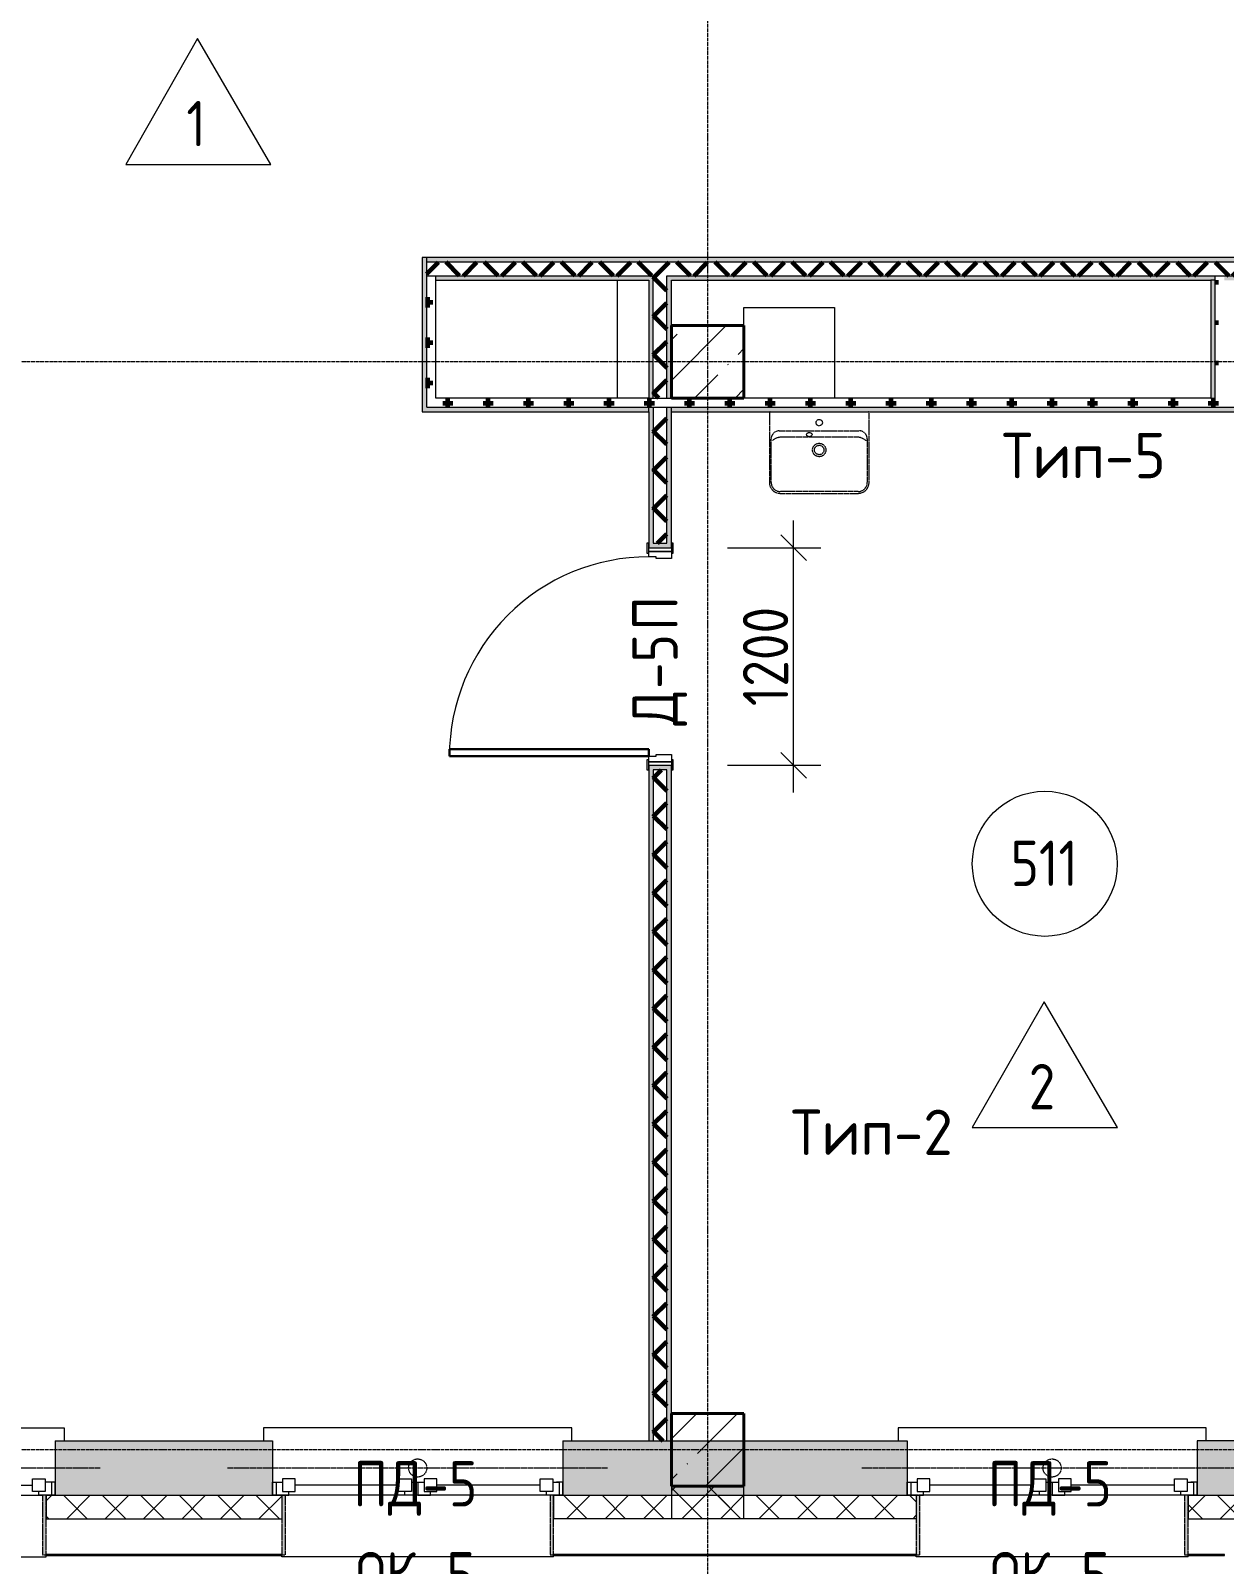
# Model space of a CAD drawing. Header units: millimetres. Extents: x -60946 to 138510, y -262288 to 24501.
# Drawn here: x 42074 to 48659, y -257940 to -249482 of the extents above; entities that cross this region are included whole.
import ezdxf

# ---------------------------------------------------------------- set-up
doc = ezdxf.new("R2010")
doc.units = ezdxf.units.MM
doc.linetypes.add('ADSK_Линия сетки', pattern=[25, 20, -2.5, 0, -2.5])
doc.linetypes.add('ADSK_Невидимые', pattern=[5, 3, -2])
for name, color, linetype, lineweight in [('2)Тип-2', 3, 'Continuous', 60), ('2)Тип-5', 1, 'Continuous', 60), ('_ Окна', 7, 'Continuous', 18), ('Двери', 7, 'Continuous', 9), ('Марки дверей', 7, 'Continuous', 20), ('Марки окон', 7, 'Continuous', 20), ('Марки помещений', 7, 'Continuous', 20), ('Несущие колонны', 7, 'Continuous', 18), ('Обобщенные модели', 7, 'ADSK_Невидимые', 18), ('Окна', 7, 'Continuous', 9), ('Оси', 7, 'Continuous', 9), ('Панели витража', 7, 'Continuous', 9), ('Перекрытие', 7, 'Continuous', 18), ('Размеры', 7, 'Continuous', 9), ('Сантехника', 7, 'Continuous', 18), ('Стены внутренние', 7, 'Continuous', 18), ('Стены наружные', 7, 'Continuous', 18), ('Стены несущие', 7, 'Continuous', 30), ('Стены отделка', 7, 'Continuous', 30), ('Стены штриховка', 7, 'Continuous', 9)]:
    doc.layers.add(name, color=color, linetype=linetype, lineweight=lineweight)
doc.styles.add('GOST Common_2', font='', dxfattribs={"width": 0.9, "height": 250})
doc.styles.add('GOST Common_4', font='', dxfattribs={"height": 250})
doc.styles.get('GOST Common_2').set_extended_font_data('GOST Common')
doc.styles.get('GOST Common_4').set_extended_font_data('GOST Common')
doc.dimstyles.new('ADSK_Основной_2_5_мм', dxfattribs={"dimscale": 304.8, "dimtxt": 251.428749, "dimasz": 0.463911, "dimexe": 0.492126, "dimexo": 0.984252, "dimgap": 0.098425, "dimtad": 1, "dimrnd": 0.01, "dimdsep": 46, "dimtxsty": 'GOST Common_2', "dimblk1": 'OBLIQUE', "dimblk2": 'OBLIQUE', "dimsah": 1, "dimcen": 0.09, "dimdle": 0.492126, "dimazin": 2, "dimtfac": 1, "dimtdec": 4, "dimtix": 1, "dimtmove": 0, "dimatfit": 3, "dimfxl": 1, "dimtvp": 1, "dimtolj": 1, "dimtzin": 0, "dimlwd": 20, "dimlwe": 20, "dimarcsym": 2})
pattern_1 = [(45, (9.36, -250313.7), (-224.5064, 224.5064), []), (45, (233.87, -250313.7), (-224.5064, 224.5064), [396.875, -79.375, 3.353, -76.022])]
pattern_2 = [(45, (9.36, -250313.7), (-106.066, 106.066), []), (135, (9.36, -250313.7), (-106.066, -106.066), [])]
pattern_3 = [(0, (9.36, -250313.7), (111.125, 111.125), [55.562, -166.687]), (90, (37.14, -250341.49), (-111.125, 111.125), [55.562, -166.687])]

# ---------------------------------------------------------------- blocks, each defined once
blk = doc.blocks.new('ADSK_КолоннаЖБ_Прямоугольная - 400x400 мм-1807143-Маркировочный 5-й')
at = {"layer": 'Несущие колонны', "lineweight": 40}
for p, q in [((-200, 200), (200, 200)), ((-200, -200), (-200, 200)), ((200, 200), (200, -200)), ((200, -200), (-200, -200))]:
    blk.add_line(p, q, dxfattribs=at)
blk = doc.blocks.new('ОКНО L03 _2СТ_RS - ОК-5_1600х2000h-3556607-Маркировочный 5-й')
at = {"layer": '_ Окна'}
for p, q in [((-838.1, -149), (-838.1, -79)), ((-838.1, -79), (-803.1, -79)), ((-818.1, -79), (-818.1, -149)), ((-783.1, -79), (-818.1, -79)), ((-713.1, -59), (-783.1, -59)), ((-783.1, -59), (-783.1, -129)), ((-713.1, -129), (-713.1, -59)), ((-143.1, -129), (-143.1, -59)), ((-143.1, -59), (-73.1, -59)), ((-73.1, -59), (-73.1, -129)), ((-38.1, -79), (-73.1, -79)), ((-38.1, -79), (-38.1, -149)), ((-38.1, -79), (-38.1, -149)), ((-3.1, -79), (-38.1, -79)), ((66.9, -59), (-3.1, -59)), ((-3.1, -59), (-3.1, -129)), ((66.9, -129), (66.9, -59)), ((636.9, -129), (636.9, -59)), ((636.9, -59), (706.9, -59)), ((706.9, -59), (706.9, -129)), ((741.9, -79), (706.9, -79)), ((761.9, -79), (726.9, -79)), ((741.9, -79), (741.9, -149)), ((761.9, -149), (761.9, -79)), ((-838.1, -149), (-833.1, -149)), ((-818.1, -149), (-748.1, -149)), ((-783.1, -129), (-713.1, -129)), ((-748.1, -149), (-748.1, -129)), ((-713.1, -94), (-143.1, -94)), ((-73.1, -129), (-143.1, -129)), ((-108.1, -149), (-108.1, -129)), ((-38.1, -149), (-108.1, -149)), ((-38.1, -149), (31.9, -149)), ((-3.1, -129), (66.9, -129)), ((31.9, -149), (31.9, -129)), ((66.9, -94), (636.9, -94)), ((706.9, -129), (636.9, -129)), ((671.9, -149), (671.9, -129)), ((741.9, -149), (671.9, -149)), ((761.9, -149), (756.9, -149))]:
    blk.add_line(p, q, dxfattribs=at)
blk = doc.blocks.new('Подоконник_ - ПД-5-3556614-Маркировочный 5-й')
at = {"layer": 'Окна'}
for p, q in [((-850, 300), (850, 300)), ((-850, 229), (-850, 300)), ((850, 300), (850, 229))]:
    blk.add_line(p, q, dxfattribs=at)
blk = doc.blocks.new('Отлив_ - ОЦC-V3-Маркировочный 5-й')
at = {"layer": 'Окна'}
for p, q in [((-730, 0), (730, 0)), ((-750, -341), (-750, -333.5)), ((750, -341), (750, -333.5)), ((-750, -341), (750, -341)), ((-750, -341), (750, -341))]:
    blk.add_line(p, q, dxfattribs=at)
blk = doc.blocks.new('ОКНО L03 _2СТ_RS - ОК-5_1600х2000h-3556615-Маркировочный 5-й')
at = {"layer": '_ Окна'}
for p, q in [((-838.1, 149), (-838.1, 79)), ((-838.1, 149), (-833.1, 149)), ((-818.1, 149), (-748.1, 149)), ((-818.1, 79), (-818.1, 149)), ((-783.1, 59), (-783.1, 129)), ((-783.1, 129), (-713.1, 129)), ((-748.1, 149), (-748.1, 129)), ((-713.1, 129), (-713.1, 59)), ((-713.1, 94), (-143.1, 94)), ((-143.1, 129), (-143.1, 59)), ((-73.1, 129), (-143.1, 129)), ((-108.1, 149), (-108.1, 129)), ((-38.1, 149), (-108.1, 149)), ((-73.1, 59), (-73.1, 129)), ((-38.1, 79), (-38.1, 149)), ((-38.1, 149), (31.9, 149)), ((-38.1, 79), (-38.1, 149)), ((-3.1, 59), (-3.1, 129)), ((-3.1, 129), (66.9, 129)), ((31.9, 149), (31.9, 129)), ((66.9, 129), (66.9, 59)), ((66.9, 94), (636.9, 94)), ((636.9, 129), (636.9, 59)), ((706.9, 129), (636.9, 129)), ((671.9, 149), (671.9, 129)), ((741.9, 149), (671.9, 149)), ((706.9, 59), (706.9, 129)), ((741.9, 79), (741.9, 149)), ((761.9, 149), (756.9, 149)), ((761.9, 149), (761.9, 79)), ((-838.1, 79), (-803.1, 79)), ((-783.1, 79), (-818.1, 79)), ((-713.1, 59), (-783.1, 59)), ((-143.1, 59), (-73.1, 59)), ((-38.1, 79), (-73.1, 79)), ((-3.1, 79), (-38.1, 79)), ((66.9, 59), (-3.1, 59)), ((636.9, 59), (706.9, 59)), ((741.9, 79), (706.9, 79)), ((761.9, 79), (726.9, 79))]:
    blk.add_line(p, q, dxfattribs=at)
blk = doc.blocks.new('Подоконник_ - ПД-5-3556619-Маркировочный 5-й')
at = {"layer": 'Окна'}
for p, q in [((-850, -229), (-850, -300)), ((850, -300), (850, -229)), ((-850, -300), (850, -300))]:
    blk.add_line(p, q, dxfattribs=at)
blk = doc.blocks.new('Отлив_ - ОЦC-V2-Маркировочный 5-й')
at = {"layer": 'Окна'}
for p, q in [((-750, 341), (-750, 333.5)), ((-750, 341), (750, 341)), ((-750, 341), (750, 341)), ((750, 341), (750, 333.5)), ((-730, 0), (730, 0))]:
    blk.add_line(p, q, dxfattribs=at)
blk = doc.blocks.new('Дверь однопольная медицин облиц CPL - Д-5П 1250х2200 Дверной блок однопольный глухой_ правое открывание-2749536-Маркировочный 5-й')
at = {"layer": 'Двери', "lineweight": 30}
for p, q in [((-550, 1162.5), (-510, 1162.5)), ((-550, 62.5), (-550, 1162.5)), ((-510, 1162.5), (-510, 62.5)), ((-510, 62.5), (-550, 62.5))]:
    blk.add_line(p, q, dxfattribs=at)
at = {"layer": 'Двери'}
for p, q in [((-625, 72.5), (-625, 62.5)), ((-570, 72.5), (-625, 72.5)), ((-625, 62.5), (-600, 62.5)), ((-600, 62.5), (-580, 62.5)), ((-600, -62.5), (-600, 62.5)), ((-580, 62.5), (-550, 62.5)), ((-580, -62.5), (-580, 62.5)), ((-580, 62.5), (-580, -62.5)), ((-570, 62.5), (-570, 72.5)), ((-550, 62.5), (-550, 22.5)), ((-550, 22.5), (-540, 22.5)), ((-540, 22.5), (-540, -62.5)), ((540, 22.5), (550, 22.5)), ((540, -62.5), (540, 22.5)), ((550, 62.5), (580, 62.5)), ((550, 22.5), (550, 62.5)), ((625, 72.5), (570, 72.5)), ((570, 72.5), (570, 62.5)), ((580, 62.5), (580, -62.5)), ((580, 62.5), (600, 62.5)), ((580, -62.5), (580, 62.5)), ((600, 62.5), (600, -62.5)), ((600, 62.5), (625, 62.5)), ((625, 62.5), (625, 72.5)), ((-600, -62.5), (-625, -62.5)), ((-625, -62.5), (-625, -72.5)), ((-625, -72.5), (-570, -72.5)), ((-580, -62.5), (-600, -62.5)), ((-540, -62.5), (-580, -62.5)), ((-570, -72.5), (-570, -62.5)), ((580, -62.5), (540, -62.5)), ((570, -62.5), (570, -72.5)), ((570, -72.5), (625, -72.5)), ((600, -62.5), (580, -62.5)), ((625, -62.5), (600, -62.5)), ((625, -72.5), (625, -62.5))]:
    blk.add_line(p, q, dxfattribs=at)
blk.add_arc((-550, 62.5), 1100, 0, 90, dxfattribs=at)
blk = doc.blocks.new('Системная панель - 1_Алюминиевая панель RAL 1013-3049550-Маркировочный 5-й')
at = {"layer": 'Панели витража', "lineweight": 18}
for p, q in [((14127.5, 2.5), (13227.5, 2.5)), ((13227.5, -2.5), (13227.5, 2.5)), ((14127.5, -2.5), (14127.5, 2.5)), ((17627.5, 2.5), (16027.5, 2.5)), ((16027.5, -2.5), (16027.5, 2.5)), ((17627.5, -2.5), (17627.5, 2.5)), ((13227.5, -2.5), (14127.5, -2.5)), ((16027.5, -2.5), (17627.5, -2.5))]:
    blk.add_line(p, q, dxfattribs=at)
blk = doc.blocks.new('Системная панель - 1_Алюминиевая панель гладкая RAL 1013-V9-Маркировочный 5-й')
at = {"layer": 'Панели витража', "lineweight": 18}
for p, q in [((100, 2.5), (-100, 2.5)), ((-100, 2.5), (-100, -2.5)), ((100, -2.5), (100, 2.5)), ((-100, -2.5), (100, -2.5))]:
    blk.add_line(p, q, dxfattribs=at)
blk = doc.blocks.new('Обобщенные модели 7 - Обобщенные модели 7-1212709-Маркировочный 5-й')
at = {"layer": 'Обобщенные модели'}
h = blk.add_hatch(color=256, dxfattribs=at)
h.paths.add_polyline_path([(40650, -7574), (40670, -7574), (40670, -7244), (40650, -7244)])
h.paths.add_polyline_path([(42150, -7574), (42150, -7244), (42130, -7244), (42130, -7574)])
h = blk.add_hatch(color=256, dxfattribs=at)
h.paths.add_polyline_path([(43470, -7574), (43470, -7244), (43450, -7244), (43450, -7574)])
h.paths.add_polyline_path([(44950, -7574), (44950, -7244), (44930, -7244), (44930, -7574)])
h = blk.add_hatch(color=256, dxfattribs=at)
h.paths.add_polyline_path([(46950, -7574), (46970, -7574), (46970, -7244), (46950, -7244)])
h.paths.add_polyline_path([(48450, -7574), (48450, -7244), (48430, -7244), (48430, -7574)])
for p, q in [((42150, -7244), (42130, -7244)), ((42130, -7244), (42130, -7574)), ((42150, -7574), (42150, -7244)), ((43470, -7244), (43450, -7244)), ((43450, -7244), (43450, -7574)), ((43470, -7574), (43470, -7244)), ((44950, -7244), (44930, -7244)), ((44930, -7244), (44930, -7574)), ((44950, -7574), (44950, -7244)), ((46970, -7244), (46950, -7244)), ((46950, -7244), (46950, -7574)), ((46970, -7574), (46970, -7244)), ((48450, -7244), (48430, -7244)), ((48430, -7244), (48430, -7574)), ((48450, -7574), (48450, -7244)), ((42130, -7574), (42150, -7574)), ((43450, -7574), (43470, -7574)), ((44930, -7574), (44950, -7574)), ((46950, -7574), (46970, -7574)), ((48430, -7574), (48450, -7574))]:
    blk.add_line(p, q, dxfattribs=at)
blk = doc.blocks.new('раковина малая EMMA SQUARE- Gala -27000 - 2700001 White-523072-Маркировочный 5-й')
at = {"layer": 'Обобщенные модели'}
for p, q in [((-150, 427.5), (-150, 42.5)), ((-140, 187.5), (-140, 427.5)), ((340, 487.5), (-90, 487.5)), ((-90, 477.5), (340, 477.5)), ((390, 427.5), (390, 187.5)), ((400, 42.5), (400, 427.5)), ((-80, 177.5), (330, 177.5)), ((345, 142.5), (-95, 142.5))]:
    blk.add_line(p, q, dxfattribs=at)
for centre, radius in [((125, 248.4), 37), ((125, 248.4), 26), ((125, 97.5), 17.5)]:
    blk.add_circle(centre, radius, dxfattribs=at)
for centre, radius, start, end in [((-90, 427.5), 60, 90, 180), ((-90, 427.5), 50, 90, 180), ((340, 427.5), 60, 360, 90), ((340, 427.5), 50, 0, 90), ((-95, 187.5), 45, 180, 270), ((-80, 261.9), 84.4, 229.71663, 270), ((330, 261.9), 84.4, 270, 310.28337), ((345, 187.5), 45, 270, 360), ((-145, 42.5), 5, 180, 270), ((395, 42.5), 5, 270, 360)]:
    blk.add_arc(centre, radius, start, end, dxfattribs=at)
blk.add_ellipse((179.6, 163.4), major_axis=(-15, 0), ratio=0.78541, dxfattribs=at)
blk = doc.blocks.new('BS_Перемычка металлическая - BS_Перемычка металлическая-3881251-Маркировочный 5-й')
at = {"layer": 'Обобщенные модели', "linetype": 'ADSK_Невидимые', "lineweight": 18}
blk.add_line((-1050, 0), (1050, 0), dxfattribs=at)
blk.add_circle((0, 0), 50, dxfattribs=at)
blk = doc.blocks.new('ADSK_Марка_Помещение_ОдноЗначение - Номер-159740-Маркировочный 5-й')
at = {"layer": 'Марки помещений'}
blk.add_circle((0, 0), 4, dxfattribs=at)
blk = doc.blocks.new('ADSK_Марка_Помещение_ТипПола_ГОСТ21-501-2011 - Отделка пола-1456712-Маркировочный 5-й')
at = {"layer": 'Марки помещений'}
for p, q in [((0, 6.934), (-3.965, 0)), ((4.041, 0), (0, 6.934)), ((-3.965, 0), (4.041, 0))]:
    blk.add_line(p, q, dxfattribs=at)
blk = doc.blocks.new('_Oblique')
at = {"color": 0, "linetype": 'ByBlock', "lineweight": -2}
blk.add_line((-0.5, -0.5), (0.5, 0.5), dxfattribs=at)
blk = doc.blocks.new('*D6858')
at = {"layer": 'Defpoints', "color": 0, "transparency": 16777216}
for p in [(45619.4, -252333.7), (46283.4, -252333.7), (45619.4, -253533.7)]:
    blk.add_point(p, dxfattribs=at)
at = {"layer": 'Размеры', "color": 0, "lineweight": 20, "transparency": 16777216}
for p, q in [((46283.4, -253683.7), (46283.4, -252183.7)), ((45919.4, -252333.7), (46433.4, -252333.7)), ((45919.4, -253533.7), (46433.4, -253533.7))]:
    blk.add_line(p, q, dxfattribs=at)
at = {"layer": 'Размеры', "color": 0, "lineweight": 20, "transparency": 16777216, "xscale": 141.4, "yscale": 141.4, "zscale": 141.4}
for p, rotation in [((46283.4, -252333.7), 90), ((46283.4, -253533.7), 270)]:
    blk.add_blockref('_Oblique', p, dxfattribs=dict(at, rotation=rotation))
at = {"layer": 'Размеры', "color": 0, "lineweight": 9, "transparency": 16777216, "insert": (46128.4, -252933.7), "char_height": 250, "width": 700.591, "attachment_point": 5, "rotation": 90, "style": 'GOST Common_2'}
blk.add_mtext('\\A1;1200', dxfattribs=at)

msp = doc.modelspace()

# ---------------------------------------------------------------- hatches: boundary and pattern name
at = {"layer": '2)Тип-2'}
h = msp.add_hatch(color=256, dxfattribs=at)
h.paths.add_polyline_path([(61460.6791, -250758.7359), (61559.3615, -250758.7359), (61559.3615, -250733.7359), (59184.3615, -250733.7359), (59184.3615, -250758.7359), (60016.7655, -250758.7359)])
h.paths.add_polyline_path([(45577.63, -250758.7359), (50909.3615, -250758.7359), (50909.3615, -250733.7359), (44259.3615, -250733.7359), (44259.3615, -250758.7359)])
h.paths.add_polyline_path([(57128.9384, -250758.7359), (57934.3615, -250758.7359), (57934.3615, -250733.7359), (54384.3615, -250733.7359), (54384.3615, -250758.7359), (55685.0249, -250758.7359)])
h.paths.add_polyline_path([(52159.3615, -250758.7359), (53134.3615, -250758.7359), (53134.3615, -250733.7359), (52159.3615, -250733.7359)])
h = msp.add_hatch(dxfattribs=at)
h.set_pattern_fill('FP_4', color=256, style=0, pattern_type=2)
h.set_pattern_definition(pattern_2)
h.paths.add_polyline_path([(45509.3615, -250833.7359), (50909.3615, -250833.7359), (50909.3615, -250758.7359), (44259.3615, -250758.7359), (44259.3615, -250833.7359), (44309.3615, -250833.7359)])
h.paths.add_polyline_path([(57409.3615, -250833.7359), (57934.3615, -250833.7359), (57934.3615, -250758.7359), (54384.3615, -250758.7359), (54384.3615, -250833.7359), (57334.3615, -250833.7359)])
h.paths.add_polyline_path([(59184.3615, -250833.7359), (61559.3615, -250833.7359), (61559.3615, -250758.7359), (59184.3615, -250758.7359)])
h.paths.add_polyline_path([(53134.3615, -250833.7359), (53134.3615, -250758.7359), (52159.3615, -250758.7359), (52159.3615, -250833.7359), (53009.3615, -250833.7359)])
h = msp.add_hatch(color=256, dxfattribs=at)
h.paths.add_polyline_path([(56084.3615, -250858.7359), (57334.3615, -250858.7359), (57334.3615, -250833.7359), (56059.3615, -250833.7359), (56059.3615, -250858.7359)])
h.paths.add_polyline_path([(49909.3707, -250858.7359), (50734.3615, -250858.7359), (50734.3615, -250833.7359), (48659.3615, -250833.7359), (48659.3615, -250858.7359)])
h.paths.add_polyline_path([(61460.6791, -250858.7359), (61559.3615, -250858.7359), (61559.3615, -250833.7359), (59184.3615, -250833.7359), (59184.3615, -250733.7359), (59159.3615, -250733.7359), (59159.3615, -250858.7359), (60016.7655, -250858.7359)])
h.paths.add_polyline_path([(50934.3615, -250858.7359), (50934.3615, -250733.7359), (50909.3615, -250733.7359), (50909.3615, -250833.7359), (50784.3615, -250833.7359), (50784.3615, -250858.7359), (50809.3615, -250858.7359)])
h.paths.add_polyline_path([(45484.3615, -250858.7359), (45509.3615, -250858.7359), (45509.3615, -250833.7359), (44309.3615, -250833.7359), (44309.3615, -250858.7359)])
h.paths.add_polyline_path([(57434.3615, -250858.7359), (57959.3615, -250858.7359), (57959.3615, -250733.7359), (57934.3615, -250733.7359), (57934.3615, -250833.7359), (57409.3615, -250833.7359), (57409.3615, -250858.7359)])
h.paths.add_polyline_path([(52334.3615, -250858.7359), (52959.3615, -250858.7359), (52959.3615, -250833.7359), (52334.3615, -250833.7359)])
h.paths.add_polyline_path([(52134.3615, -250858.7359), (52284.3615, -250858.7359), (52284.3615, -250833.7359), (52159.3615, -250833.7359), (52159.3615, -250733.7359), (52134.3615, -250733.7359)])
h.paths.add_polyline_path([(45584.3615, -250858.7359), (48609.3615, -250858.7359), (48609.3615, -250833.7359), (45584.3615, -250833.7359)])
h.paths.add_polyline_path([(55809.3615, -250858.7359), (56009.3615, -250858.7359), (56009.3615, -250833.7359), (55784.3615, -250833.7359), (55784.3615, -250858.7359)])
h.paths.add_polyline_path([(55685.0249, -250858.7359), (55709.3615, -250858.7359), (55709.3615, -250833.7359), (54559.3615, -250833.7359), (54559.3615, -250858.7359), (55684.3615, -250858.7359)])
h.paths.add_polyline_path([(53159.3615, -250858.7359), (53159.3615, -250733.7359), (53134.3615, -250733.7359), (53134.3615, -250833.7359), (53009.3615, -250833.7359), (53009.3615, -250858.7359), (53034.3615, -250858.7359)])
h.paths.add_polyline_path([(54509.3615, -250858.7359), (54509.3615, -250833.7359), (54384.3615, -250833.7359), (54384.3615, -250733.7359), (54359.3615, -250733.7359), (54359.3615, -250858.7359), (54484.3615, -250858.7359)])
h = msp.add_hatch(dxfattribs=at)
h.set_pattern_fill('FP_4', color=256, style=0, pattern_type=2)
h.set_pattern_definition(pattern_2)
h.paths.add_polyline_path([(45577.63, -251508.7359), (45584.3615, -251508.7359), (45584.3615, -250833.7359), (45509.3615, -250833.7359), (45509.3615, -251508.7359)])
for points in [[(45484.3615, -251508.7359), (45509.3615, -251508.7359), (45509.3615, -250858.7359), (45484.3615, -250858.7359), (45484.3615, -251040.207)], [(45584.3615, -251508.7359), (45609.3615, -251508.7359), (45609.3615, -250858.7359), (45584.3615, -250858.7359), (45584.3615, -251040.207)]]:
    msp.add_hatch(color=256, dxfattribs=at).paths.add_polyline_path(points)
h = msp.add_hatch(color=256, dxfattribs=at)
h.paths.add_polyline_path([(45484.3615, -257258.7359), (45509.3615, -257258.7359), (45509.3615, -253558.7359), (45484.3615, -253558.7359), (45484.3615, -254859.9621)])
h.paths.add_polyline_path([(45484.3615, -252308.7359), (45509.3615, -252308.7359), (45509.3615, -251558.7359), (45484.3615, -251558.7359), (45484.3615, -251583.7359)])
h = msp.add_hatch(color=256, dxfattribs=at)
h.paths.add_polyline_path([(45609.3615, -257258.7359), (45609.3615, -253533.7359), (45484.3615, -253533.7359), (45484.3615, -253558.7359), (45584.3615, -253558.7359), (45584.3615, -257258.7359)])
h.paths.add_polyline_path([(45609.3615, -252333.7359), (45609.3615, -251558.7359), (45584.3615, -251558.7359), (45584.3615, -252308.7359), (45484.3615, -252308.7359), (45484.3615, -252333.7359), (45577.63, -252333.7359)])
h = msp.add_hatch(dxfattribs=at)
h.set_pattern_fill('FP_4', color=256, style=0, pattern_type=2)
h.set_pattern_definition(pattern_2)
h.paths.add_polyline_path([(45584.3615, -257258.7359), (45584.3615, -253558.7359), (45509.3615, -253558.7359), (45509.3615, -257258.7359), (45577.63, -257258.7359)])
h.paths.add_polyline_path([(45584.3615, -252308.7359), (45584.3615, -251558.7359), (45509.3615, -251558.7359), (45509.3615, -252308.7359), (45577.63, -252308.7359)])
at = {"layer": '2)Тип-5', "true_color": 0xd50000}
for points in [[(44234.3615, -251558.7359), (44259.3615, -251558.7359), (44259.3615, -250733.7359), (44234.3615, -250733.7359), (44234.3615, -251508.7359)], [(48609.3615, -251508.7359), (48609.3615, -250858.7359), (48584.3615, -250858.7359), (48584.3615, -251508.7359)]]:
    msp.add_hatch(color=12, dxfattribs=at).paths.add_polyline_path(points)
h = msp.add_hatch(dxfattribs=at)
h.set_pattern_fill('FP_8', color=12, style=0, pattern_type=2)
h.set_pattern_definition(pattern_3)
h.paths.add_polyline_path([(44309.3615, -251508.7359), (44309.3615, -250833.7359), (44259.3615, -250833.7359), (44259.3615, -251508.7359)])
h = msp.add_hatch(dxfattribs=at)
h.set_pattern_fill('FP_8', color=12, style=0, pattern_type=2)
h.set_pattern_definition(pattern_3)
h.paths.add_polyline_path([(48659.3615, -251508.7359), (48659.3615, -250833.7359), (48609.3615, -250833.7359), (48609.3615, -251508.7359)])
h = msp.add_hatch(dxfattribs=at)
h.set_pattern_fill('FP_8', color=12, style=0, pattern_type=2)
h.set_pattern_definition(pattern_3)
h.paths.add_polyline_path([(45509.3615, -251558.7359), (50784.3615, -251558.7359), (50784.3615, -251508.7359), (44259.3615, -251508.7359), (44259.3615, -251558.7359), (45484.3615, -251558.7359)])
h = msp.add_hatch(color=12, dxfattribs=at)
h.paths.add_polyline_path([(44234.3615, -251583.7359), (45484.3615, -251583.7359), (45484.3615, -251558.7359), (44234.3615, -251558.7359)])
h.paths.add_polyline_path([(45609.3615, -251583.7359), (49684.3615, -251583.7359), (49684.3615, -251558.7359), (45609.3615, -251558.7359)])
h.paths.add_polyline_path([(50809.3615, -251583.7359), (50809.3615, -251558.7359), (49809.3615, -251558.7359), (49809.3615, -251583.7359), (49909.3707, -251583.7359)])
at = {"layer": 'Несущие колонны', "lineweight": 9}
h = msp.add_hatch(dxfattribs=at)
h.set_pattern_fill('FP_1', color=256, style=0, pattern_type=2)
h.set_pattern_definition(pattern_1)
h.paths.add_polyline_path([(46009.3615, -251508.7359), (46009.3615, -251108.7359), (45609.3615, -251108.7359), (45609.3615, -251508.7359)])
h = msp.add_hatch(dxfattribs=at)
h.set_pattern_fill('FP_1', color=256, style=0, pattern_type=2)
h.set_pattern_definition(pattern_1)
h.paths.add_polyline_path([(45609.3615, -257508.7359), (46009.3615, -257508.7359), (46009.3615, -257108.7359), (45609.3615, -257108.7359)])
at = {"layer": 'Стены внутренние', "lineweight": 9}
h = msp.add_hatch(dxfattribs=at)
h.set_pattern_fill('FP_2', color=256, style=0, pattern_type=2)
h.set_pattern_definition([(45, (9.36, -250313.7), (84.18955, 308.69595), [396.875, -79.375, 3.353, -76.022])])
h.paths.add_polyline_path([(59259.3615, -257558.7359), (59259.3615, -257557.7359), (59209.3615, -257557.7359), (59209.3615, -257258.7359), (58009.3615, -257258.7359), (58009.3615, -257557.7359), (57959.3615, -257558.7359)])
h.paths.add_polyline_path([(56459.3615, -257558.7359), (56459.3615, -257557.7359), (56409.3615, -257557.7359), (56409.3615, -257258.7359), (54809.3615, -257258.7359), (54809.3615, -257557.7359), (55685.0249, -257558.7359)])
h.paths.add_polyline_path([(60759.3615, -257558.7359), (61559.3615, -257558.7359), (61559.3615, -257508.7359), (61409.3615, -257508.7359), (61409.3615, -257258.7359), (60809.3615, -257258.7359), (60809.3615, -257557.7359), (60759.3615, -257557.7359)])
h.paths.add_polyline_path([(48465.4571, -257558.7359), (50409.3615, -257557.7359), (50409.3615, -257258.7359), (48509.3615, -257258.7359), (48509.3615, -257557.7359), (48459.3615, -257558.7359)])
h.paths.add_polyline_path([(51959.3615, -257558.7359), (53209.3615, -257557.7359), (53209.3615, -257258.7359), (52009.3615, -257258.7359), (52009.3615, -257557.7359), (51959.3615, -257557.7359)])
h.paths.add_polyline_path([(46959.3615, -257558.7359), (46959.3615, -257557.7359), (46909.3615, -257557.7359), (46909.3615, -257258.7359), (45009.3615, -257258.7359), (45009.3615, -257557.7359), (45577.63, -257558.7359)])
h.paths.add_polyline_path([(43459.3615, -257558.7359), (43459.3615, -257557.7359), (43409.3615, -257557.7359), (43409.3615, -257258.7359), (42209.3615, -257258.7359), (42209.3615, -257557.7359), (42689.8029, -257558.7359)])
h.paths.add_polyline_path([(36159.3615, -257558.7359), (37409.3615, -257557.7359), (37409.3615, -257258.7359), (36209.3615, -257258.7359), (36209.3615, -257557.7359), (36159.3615, -257557.7359)])
h.paths.add_polyline_path([(38959.3615, -257558.7359), (40609.3615, -257557.7359), (40609.3615, -257258.7359), (39009.3615, -257258.7359), (39009.3615, -257557.7359), (38959.3615, -257557.7359)])
h.paths.add_polyline_path([(34026.3216, -257558.7359), (34609.3615, -257557.7359), (34609.3615, -257258.7359), (33009.3615, -257258.7359), (33009.3615, -257557.7359), (32959.3615, -257558.7359)])
h.paths.add_polyline_path([(24734.3615, -257558.7359), (25409.3615, -257557.7359), (25409.3615, -257258.7359), (24734.3615, -257258.7359), (24734.3615, -257557.7359)])
h.paths.add_polyline_path([(31459.3615, -257558.7359), (31459.3615, -257557.7359), (31409.3615, -257557.7359), (31409.3615, -257258.7359), (30209.3615, -257258.7359), (30209.3615, -257557.7359), (31138.4945, -257558.7359)])
h.paths.add_polyline_path([(28659.3615, -257558.7359), (28659.3615, -257557.7359), (28609.3615, -257557.7359), (28609.3615, -257258.7359), (27009.3615, -257258.7359), (27009.3615, -257557.7359), (28250.6673, -257558.7359)])
h.paths.add_polyline_path([(-2990.6385, -257558.7359), (-721.5569, -257558.7359), (-721.5569, -257258.7359), (-2990.6385, -257258.7359), (-2990.6385, -257508.7359)])
at = {"layer": 'Стены наружные', "lineweight": 9}
h = msp.add_hatch(dxfattribs=at)
h.set_pattern_fill('FP_4', color=256, style=0, pattern_type=2)
h.set_pattern_definition(pattern_2)
h.paths.add_polyline_path([(45609.3615, -257688.7359), (46009.3615, -257688.7359), (46009.3615, -257508.7359), (45609.3615, -257508.7359)])
h = msp.add_hatch(dxfattribs=at)
h.set_pattern_fill('FP_4', color=256, style=0, pattern_type=2)
h.set_pattern_definition(pattern_2)
h.paths.add_polyline_path([(60759.3615, -257688.7359), (61809.3615, -257688.7359), (61809.3615, -257558.7359), (60759.3615, -257558.7359)])
h.paths.add_polyline_path([(59259.3615, -257688.7359), (59259.3615, -257558.7359), (57959.3615, -257558.7359), (57959.3615, -257688.7359)])
h.paths.add_polyline_path([(40659.3615, -257688.7359), (40659.3615, -257558.7359), (38959.3615, -257558.7359), (38959.3615, -257688.7359), (39801.9758, -257688.7359)])
h.paths.add_polyline_path([(37459.3615, -257688.7359), (37459.3615, -257558.7359), (36159.3615, -257558.7359), (36159.3615, -257688.7359), (36914.1487, -257688.7359)])
h.paths.add_polyline_path([(42159.3615, -257688.7359), (43459.3615, -257688.7359), (43459.3615, -257558.7359), (42159.3615, -257558.7359)])
h.paths.add_polyline_path([(48465.4571, -257688.7359), (50459.3615, -257688.7359), (50459.3615, -257558.7359), (48459.3615, -257558.7359), (48459.3615, -257688.7359)])
h.paths.add_polyline_path([(55685.0249, -257688.7359), (56459.3615, -257688.7359), (56459.3615, -257558.7359), (54759.3615, -257558.7359), (54759.3615, -257688.7359)])
h.paths.add_polyline_path([(44959.3615, -257688.7359), (46959.3615, -257688.7359), (46959.3615, -257558.7359), (44959.3615, -257558.7359)])
h.paths.add_polyline_path([(52797.1978, -257688.7359), (53259.3615, -257688.7359), (53259.3615, -257558.7359), (51959.3615, -257558.7359), (51959.3615, -257688.7359)])
h.paths.add_polyline_path([(28659.3615, -257688.7359), (28659.3615, -257558.7359), (26959.3615, -257558.7359), (26959.3615, -257688.7359), (28250.6673, -257688.7359)])
h.paths.add_polyline_path([(30159.3615, -257688.7359), (31459.3615, -257688.7359), (31459.3615, -257558.7359), (30159.3615, -257558.7359)])
h.paths.add_polyline_path([(32959.3615, -257688.7359), (34659.3615, -257688.7359), (34659.3615, -257558.7359), (32959.3615, -257558.7359)])
h.paths.add_polyline_path([(25362.8402, -257688.7359), (25459.3615, -257688.7359), (25459.3615, -257558.7359), (24734.3615, -257558.7359), (24734.3615, -257688.7359)])
h.paths.add_polyline_path([(-2990.6385, -257688.7359), (-721.5569, -257688.7359), (-721.5569, -257558.7359), (-2990.6385, -257558.7359)])

# ---------------------------------------------------------------- linework, layer by layer
at = {"layer": 'Несущие колонны', "lineweight": 9}
for p, q in [((46009.3615, -251108.7359), (45609.3615, -251108.7359)), ((45609.3615, -251108.7359), (45609.3615, -251508.7359)), ((46009.3615, -251508.7359), (46009.3615, -251108.7359)), ((45609.3615, -251508.7359), (46009.3615, -251508.7359)), ((46009.3615, -257108.7359), (45609.3615, -257108.7359)), ((45609.3615, -257108.7359), (45609.3615, -257508.7359)), ((46009.3615, -257508.7359), (46009.3615, -257108.7359)), ((45609.3615, -257508.7359), (46009.3615, -257508.7359))]:
    msp.add_line(p, q, dxfattribs=at)
at = {"layer": 'Оси', "color": 253, "linetype": 'ADSK_Линия сетки', "lineweight": 5, "true_color": 0xaaaaaa}
for p, q in [((45809.3615, -261287.5872), (45809.3615, -240286.2598)), ((62528.5982, -251308.7359), (-25230.7352, -251308.7359)), ((62528.5982, -257308.7359), (-25230.7352, -257308.7359))]:
    msp.add_line(p, q, dxfattribs=at)
at = {"layer": 'Перекрытие'}
for p, q in [((45309.3615, -250858.7359), (45309.3615, -251508.7359)), ((46009.3615, -251108.7359), (46009.3615, -251008.7359)), ((46009.3615, -251008.7359), (46509.3615, -251008.7359)), ((46509.3615, -251008.7359), (46509.3615, -251508.7359))]:
    msp.add_line(p, q, dxfattribs=at)
at = {"layer": 'Стены несущие', "lineweight": 9}
for p, q in [((50934.3615, -250733.7359), (44259.3615, -250733.7359)), ((44309.3615, -250858.7359), (45484.3615, -250858.7359)), ((44309.3615, -251508.7359), (44309.3615, -250858.7359)), ((45484.3615, -250858.7359), (45484.3615, -251508.7359)), ((45609.3615, -250858.7359), (48584.3615, -250858.7359)), ((45609.3615, -251508.7359), (45609.3615, -250858.7359)), ((45484.3615, -251508.7359), (44309.3615, -251508.7359)), ((48584.3615, -251508.7359), (45609.3615, -251508.7359)), ((45484.3615, -251583.7359), (45484.3615, -252333.7359)), ((45609.3615, -252333.7359), (45609.3615, -251583.7359)), ((45484.3615, -253533.7359), (45484.3615, -257258.7359)), ((45609.3615, -257258.7359), (45609.3615, -253533.7359)), ((42209.3615, -257258.7359), (43409.3615, -257258.7359)), ((42209.3615, -257258.7359), (42209.3615, -257557.7359)), ((43409.3615, -257258.7359), (43409.3615, -257557.7359)), ((45009.3615, -257258.7359), (45484.3615, -257258.7359)), ((45009.3615, -257258.7359), (45009.3615, -257557.7359)), ((45609.3615, -257258.7359), (46909.3615, -257258.7359)), ((46909.3615, -257258.7359), (46909.3615, -257557.7359)), ((50409.3615, -257258.7359), (48509.3615, -257258.7359)), ((48509.3615, -257258.7359), (48509.3615, -257557.7359)), ((42209.3615, -257557.7359), (42159.3615, -257557.7359)), ((42159.3615, -257558.7359), (42159.3615, -257557.7359)), ((43459.3615, -257557.7359), (43409.3615, -257557.7359)), ((43459.3615, -257558.7359), (43459.3615, -257557.7359)), ((45009.3615, -257557.7359), (44959.3615, -257557.7359)), ((44959.3615, -257558.7359), (44959.3615, -257557.7359)), ((46959.3615, -257557.7359), (46909.3615, -257557.7359)), ((46959.3615, -257558.7359), (46959.3615, -257557.7359)), ((48509.3615, -257557.7359), (48459.3615, -257557.7359)), ((48459.3615, -257558.7359), (48459.3615, -257557.7359))]:
    msp.add_line(p, q, dxfattribs=at)
at = {"layer": 'Стены отделка', "lineweight": 9}
for p, q in [((44259.3615, -250733.7359), (44234.3615, -250733.7359)), ((44234.3615, -250733.7359), (44234.3615, -251583.7359)), ((48584.3615, -250858.7359), (48584.3615, -251508.7359)), ((44234.3615, -251583.7359), (45484.3615, -251583.7359)), ((45609.3615, -251583.7359), (49684.3615, -251583.7359)), ((46009.3615, -257508.7359), (45609.3615, -257508.7359)), ((45609.3615, -257508.7359), (45609.3615, -257688.7359)), ((46009.3615, -257688.7359), (46009.3615, -257508.7359)), ((42159.3615, -257558.7359), (42159.3615, -257688.7359)), ((43459.3615, -257558.7359), (43459.3615, -257688.7359)), ((44959.3615, -257558.7359), (44959.3615, -257688.7359)), ((46959.3615, -257558.7359), (46959.3615, -257688.7359)), ((48459.3615, -257558.7359), (48459.3615, -257688.7359)), ((42159.3615, -257688.7359), (43459.3615, -257688.7359)), ((46959.3615, -257688.7359), (44959.3615, -257688.7359)), ((48459.3615, -257688.7359), (50459.3615, -257688.7359))]:
    msp.add_line(p, q, dxfattribs=at)
at = {"layer": 'Стены штриховка', "lineweight": 9}
for p, q in [((44259.3615, -251558.7359), (44259.3615, -250733.7359)), ((50909.3615, -250758.7359), (44259.3615, -250758.7359)), ((44259.3615, -250833.7359), (45509.3615, -250833.7359)), ((44309.3615, -250858.7359), (44309.3615, -250833.7359)), ((45509.3615, -251508.7359), (45509.3615, -250833.7359)), ((45584.3615, -250833.7359), (50909.3615, -250833.7359)), ((45584.3615, -251508.7359), (45584.3615, -250833.7359)), ((48609.3615, -251508.7359), (48609.3615, -250833.7359)), ((48609.3615, -250858.7359), (48584.3615, -250858.7359)), ((45484.3615, -251508.7359), (45609.3615, -251508.7359)), ((48584.3615, -251508.7359), (48609.3615, -251508.7359)), ((44259.3615, -251558.7359), (50784.3615, -251558.7359)), ((45484.3615, -251583.7359), (45484.3615, -251558.7359)), ((45509.3615, -251558.7359), (45509.3615, -252308.7359)), ((45584.3615, -252308.7359), (45584.3615, -251558.7359)), ((45609.3615, -251583.7359), (45609.3615, -251558.7359)), ((45509.3615, -252308.7359), (45584.3615, -252308.7359)), ((45584.3615, -253558.7359), (45509.3615, -253558.7359)), ((45509.3615, -253558.7359), (45509.3615, -257258.7359)), ((45584.3615, -257258.7359), (45584.3615, -253558.7359)), ((45484.3615, -257258.7359), (45609.3615, -257258.7359)), ((42159.3615, -257558.7359), (43459.3615, -257558.7359)), ((44959.3615, -257558.7359), (46959.3615, -257558.7359)), ((48459.3615, -257558.7359), (50459.3615, -257558.7359))]:
    msp.add_line(p, q, dxfattribs=at)

# ---------------------------------------------------------------- block references
at = {"layer": 'Двери', "rotation": 89.99999999999973}
msp.add_blockref('Дверь однопольная медицин облиц CPL - Д-5П 1250х2200 Дверной блок однопольный глухой_ правое открывание-2749536-Маркировочный 5-й', (45546.8615, -252933.7359), dxfattribs=at)
at = {"layer": 'Марки помещений', "xscale": 99.99999999999993, "yscale": 99.99999999999993, "zscale": 99.99999999999993}
for name, p in [('ADSK_Марка_Помещение_ТипПола_ГОСТ21-501-2011 - Отделка пола-1456712-Маркировочный 5-й', (42995.3681, -250219.629)), ('ADSK_Марка_Помещение_ОдноЗначение - Номер-159740-Маркировочный 5-й', (47668.9637, -254076.8352)), ('ADSK_Марка_Помещение_ТипПола_ГОСТ21-501-2011 - Отделка пола-1456712-Маркировочный 5-й', (47665.4584, -255530.5779))]:
    msp.add_blockref(name, p, dxfattribs=at)
at = {"layer": 'Несущие колонны', "lineweight": 40, "rotation": 89.9999999999999}
for p in [(45809.3615, -251308.7359), (45809.3615, -257308.7359)]:
    msp.add_blockref('ADSK_КолоннаЖБ_Прямоугольная - 400x400 мм-1807143-Маркировочный 5-й', p, dxfattribs=at)
at = {"layer": 'Обобщенные модели', "linetype": 'ADSK_Невидимые', "lineweight": 18}
for p in [(41409.3615, -257408.7359), (44209.3615, -257408.7359), (47709.3615, -257408.7359)]:
    msp.add_blockref('BS_Перемычка металлическая - BS_Перемычка металлическая-3881251-Маркировочный 5-й', p, dxfattribs=at)
at = {"layer": 'Обобщенные модели'}
msp.add_blockref('Обобщенные модели 7 - Обобщенные модели 7-1212709-Маркировочный 5-й', (9.3615, -250313.7049), dxfattribs=at)
at = {"layer": 'Окна', "color": 7, "true_color": 0xffffff}
msp.add_blockref('Подоконник_ - ПД-5-3556614-Маркировочный 5-й', (41409.3615, -257487.7359), dxfattribs=at)
at = {"layer": 'Окна', "color": 7, "true_color": 0xffffff, "rotation": 180}
for p in [(44209.3615, -257487.7359), (47709.3615, -257487.7359)]:
    msp.add_blockref('Подоконник_ - ПД-5-3556619-Маркировочный 5-й', p, dxfattribs=at)
at = {"layer": 'Окна'}
for name, p in [('ОКНО L03 _2СТ_RS - ОК-5_1600х2000h-3556607-Маркировочный 5-й', (41447.4615, -257408.7359)), ('Отлив_ - ОЦC-V3-Маркировочный 5-й', (41409.3615, -257557.7359))]:
    msp.add_blockref(name, p, dxfattribs=at)
at = {"layer": 'Окна', "rotation": 180}
for name, p in [('ОКНО L03 _2СТ_RS - ОК-5_1600х2000h-3556615-Маркировочный 5-й', (44171.2615, -257408.7359)), ('ОКНО L03 _2СТ_RS - ОК-5_1600х2000h-3556615-Маркировочный 5-й', (47671.2615, -257408.7359)), ('Отлив_ - ОЦC-V2-Маркировочный 5-й', (44209.3615, -257557.7359)), ('Отлив_ - ОЦC-V2-Маркировочный 5-й', (47709.3615, -257557.7359))]:
    msp.add_blockref(name, p, dxfattribs=at)
at = {"layer": 'Панели витража', "lineweight": 18}
msp.add_blockref('Системная панель - 1_Алюминиевая панель RAL 1013-3049550-Маркировочный 5-й', (29131.8615, -257888.7359), dxfattribs=at)
at = {"layer": 'Панели витража'}
for p in [(42259.3615, -257888.7359), (43359.3615, -257888.7359), (45059.3615, -257888.7359), (46859.3615, -257888.7359), (48559.3615, -257888.7359)]:
    msp.add_blockref('Системная панель - 1_Алюминиевая панель гладкая RAL 1013-V9-Маркировочный 5-й', p, dxfattribs=at)
at = {"layer": 'Сантехника', "rotation": 180}
msp.add_blockref('раковина малая EMMA SQUARE- Gala -27000 - 2700001 White-523072-Маркировочный 5-й', (46549.4394, -251546.2359), dxfattribs=at)

# ---------------------------------------------------------------- texts
at = {"layer": '2)Тип-2', "color": 116, "lineweight": 30, "true_color": 0x008040, "insert": (46268.3259, -255432.3084), "char_height": 250, "width": 673.4175, "attachment_point": 1, "style": 'GOST Common_4'}
msp.add_mtext('Тип-2', dxfattribs=at)
at = {"layer": '2)Тип-5', "color": 116, "lineweight": 30, "true_color": 0x008040, "insert": (47432.151, -251700.3136), "char_height": 250, "width": 798.450928, "attachment_point": 1, "style": 'GOST Common_4'}
msp.add_mtext('Тип-5', dxfattribs=at)
at = {"layer": 'Марки дверей', "lineweight": 5, "char_height": 250, "attachment_point": 1, "rotation": 90, "style": 'GOST Common_2'}
for s, insert, width in [('\\fGOST Common|b0|i0|c204|p34|;\\W.9;П', (45393.7348, -252790.8812), 216.455625), ('-5', (45393.7348, -253112.3499), 389.620125), ('\\fGOST Common|b0|i0|c204|p34|;\\W.9;Д', (45393.7348, -253314.7562), 245.316375)]:
    msp.add_mtext(s, dxfattribs=dict(at, insert=insert, width=width))
at = {"layer": 'Марки окон', "lineweight": 5, "char_height": 250, "attachment_point": 1, "style": 'GOST Common_2'}
for s, insert, width in [('ПД', (43854.7541, -257370.7228), 461.772), ('ПД', (47354.7541, -257370.7228), 461.772), ('-5', (44235.7541, -257370.7228), 389.620125), ('-5', (47735.7541, -257370.7228), 389.620125), ('ОК', (43866.4541, -257872.2172), 432.91125), ('-5', (44223.6416, -257872.2172), 389.620125), ('ОК', (47366.4541, -257872.2172), 432.91125), ('-5', (47723.6416, -257872.2172), 389.620125)]:
    msp.add_mtext(s, dxfattribs=dict(at, insert=insert, width=width))
at = {"layer": 'Марки помещений', "lineweight": 9, "char_height": 250, "attachment_point": 1, "style": 'GOST Common_2'}
for s, insert, width in [('\\fGOST Common|b0|i0|c204|p34|;\\W.9;1', (42933.4357, -249869.6198), 137.088562), ('511', (47480.4065, -253949.1102), 468.987187), ('\\fGOST Common|b0|i0|c204|p34|;\\W.9;2', (47580.1261, -255180.5687), 194.810062)]:
    msp.add_mtext(s, dxfattribs=dict(at, insert=insert, width=width))

# ---------------------------------------------------------------- dimensions: what is measured, and where the dimension line sits
at = {"layer": 'Размеры', "lineweight": 9}
dim = msp.add_linear_dim(base=(46283.4063, -252333.7359), p1=(45619.3615, -253533.7359), p2=(45619.3615, -252333.7359), angle=90, dimstyle='ADSK_Основной_2_5_мм', override={"dimpost": '<>', "dimfxl": 1200}, dxfattribs=at)
dim.commit()
dim.dimension.update_dxf_attribs({"geometry": '*D6858', "text_midpoint": (46128.4063, -252933.7359)})

doc.saveas('drawing.dxf')
